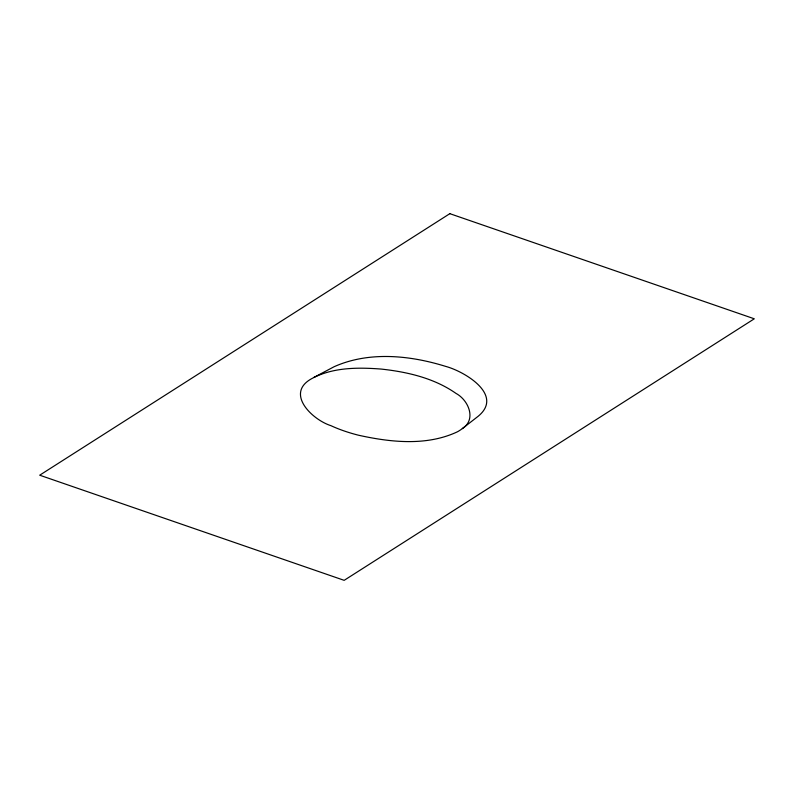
<?xml version="1.0" encoding="UTF-8"?>
<svg xmlns="http://www.w3.org/2000/svg" width="794" height="794" viewBox="0 0 794 794"><rect width="100%" height="100%" fill="white"/><g stroke="black" fill="none" stroke-linecap="round" stroke-linejoin="round"><path stroke-width="1.19" d="M462.336 428.591C476.757 419.431 468.42 400.067 456.014 393.417C434.139 378.083 407.203 371.87 381.011 369.051C357.727 367.304 332.547 367.235 311.506 378.758C284.848 393.556 312.538 419.897 330.919 425.663A201.577 95.568 -12.2 0 0 358.481 435.211C390.608 442.337 426.745 446.268 457.503 431.757A30.837 14.62 -12.2 0 0 462.336 428.591L478.087 416.334C504.259 394.985 464.47 371.384 445.543 366.352C409.922 355.295 369.041 351.107 334.145 366.709L313.898 377.418M449.831 213.665L39.7 475.199L344.169 580.335L754.3 318.801L449.831 213.665"/></g></svg>
